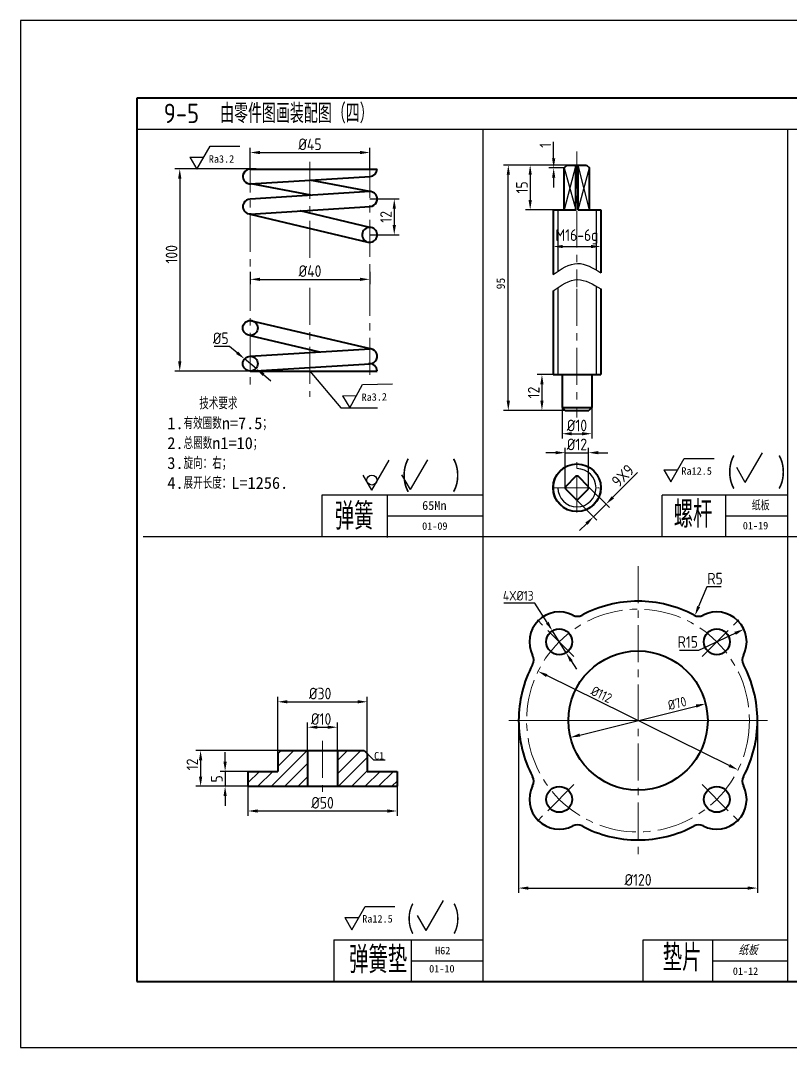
# Model space of a CAD drawing. Header units: millimetres. Extents: x 645 to 2308, y 762 to 2069.
# Drawn here: x 1098.8 to 1297.4, y 1464.2 to 1729.2 of the extents above; entities that cross this region are included whole.
import ezdxf

# ---------------------------------------------------------------- set-up
doc = ezdxf.new("R2010")
doc.units = ezdxf.units.MM
doc.linetypes.add('CENTER', pattern=[50.8, 31.75, -6.35, 6.35, -6.35])
doc.layers.add('文字', color=7, linetype='Continuous')
doc.layers.add('细实线', color=7, linetype='Continuous')
for name, color, linetype, lineweight in [('点划线', 7, 'CENTER', 15), ('点画线', 7, 'CENTER', 15), ('粗实线', 7, 'Continuous', 40), ('细', 7, 'Continuous', 15)]:
    doc.layers.add(name, color=color, linetype=linetype, lineweight=lineweight)
doc.styles.add('HZ', font='txt.shx', dxfattribs={"bigfont": 'gbcbig.shx'})
doc.styles.add('HZ5', font='gbeitc.shx', dxfattribs={"height": 5, "bigfont": 'gbcbig.shx'})
doc.styles.add('汉字', font='gbenor.shx', dxfattribs={"bigfont": 'gbcbig.shx'})
doc.dimstyles.new('ISO-25', dxfattribs={"dimtxt": 3, "dimasz": 2.5, "dimexe": 1.25, "dimexo": 0, "dimtad": 1, "dimdec": 0, "dimdsep": 46, "dimtxsty": '汉字', "dimcen": 2.5, "dimadec": 0, "dimazin": 0, "dimtfac": 1, "dimtdec": 0, "dimtmove": 0, "dimatfit": 3, "dimfxl": 0, "dimarcsym": 0})
doc.dimstyles.new('ISO-25$3', dxfattribs={"dimtxt": 3, "dimasz": 2.5, "dimexe": 1.25, "dimexo": 0, "dimtad": 1, "dimtoh": 1, "dimdec": 0, "dimdsep": 46, "dimtxsty": '汉字', "dimcen": 2.5, "dimadec": 0, "dimazin": 2, "dimtfac": 1, "dimtdec": 0, "dimtmove": 0, "dimatfit": 1, "dimldrblk": 'DOTSMALL', "dimfxl": 0, "dimarcsym": 0})
doc.dimstyles.new('ISO-25$4', dxfattribs={"dimtxt": 3, "dimasz": 2.5, "dimexe": 1.25, "dimexo": 0, "dimtad": 1, "dimtoh": 1, "dimdec": 0, "dimlfac": 1.25, "dimdsep": 46, "dimtxsty": '汉字', "dimcen": 2.5, "dimadec": 0, "dimazin": 2, "dimtfac": 1, "dimtdec": 0, "dimtmove": 0, "dimatfit": 1, "dimfxl": 0, "dimarcsym": 0})
doc.dimstyles.new('直径', dxfattribs={"dimtxt": 2.5, "dimasz": 2.5, "dimexe": 1.25, "dimexo": 0, "dimtad": 1, "dimtoh": 1, "dimdsep": 46, "dimtxsty": 'Standard', "dimcen": 2.5, "dimadec": 0, "dimazin": 2, "dimtfac": 1, "dimtmove": 0, "dimatfit": 3, "dimldrblk": 'NONE', "dimfxl": 0, "dimarcsym": 0})

# ---------------------------------------------------------------- blocks, each defined once
blk = doc.blocks.new('*D354')
at = {"layer": 'Defpoints', "color": 0, "transparency": 16777216}
for p in [(1188.86, 1695.16), (1158.06, 1690.91), (1188.86, 1690.91)]:
    blk.add_point(p, dxfattribs=at)
at = {"layer": '细实线', "color": 0, "lineweight": -2, "transparency": 16777216}
for p, q in [((1158.06, 1690.91), (1158.06, 1696.41)), ((1188.86, 1690.91), (1188.86, 1696.41)), ((1160.56, 1695.16), (1186.36, 1695.16))]:
    blk.add_line(p, q, dxfattribs=at)
at = {"layer": '细实线', "color": 0, "transparency": 16777216}
for points in [[(1160.56, 1695.58), (1160.56, 1694.74), (1158.06, 1695.16)], [(1186.36, 1695.58), (1186.36, 1694.74), (1188.86, 1695.16)]]:
    blk.add_solid(points, dxfattribs=at)
at = {"layer": '细实线', "color": 0, "transparency": 16777216, "insert": (1173.46, 1697.28), "char_height": 3, "attachment_point": 5, "style": '汉字'}
blk.add_mtext('%%c45', dxfattribs=at)
blk = doc.blocks.new('*D307')
at = {"layer": 'Defpoints', "color": 0, "transparency": 16777216}
for p in [(1159.6, 1690.91), (1139.86, 1638.75), (1158.06, 1638.75)]:
    blk.add_point(p, dxfattribs=at)
at = {"layer": '细实线', "color": 0, "lineweight": -2, "transparency": 16777216}
for p, q in [((1159.6, 1690.91), (1138.61, 1690.91)), ((1139.86, 1688.41), (1139.86, 1641.25)), ((1158.06, 1638.75), (1138.61, 1638.75))]:
    blk.add_line(p, q, dxfattribs=at)
at = {"layer": '细实线', "color": 0, "transparency": 16777216}
for points in [[(1139.44, 1688.41), (1140.28, 1688.41), (1139.86, 1690.91)], [(1139.44, 1641.25), (1140.28, 1641.25), (1139.86, 1638.75)]]:
    blk.add_solid(points, dxfattribs=at)
at = {"layer": '细实线', "color": 0, "transparency": 16777216, "insert": (1137.74, 1668.9), "char_height": 3, "attachment_point": 5, "rotation": 90, "style": '汉字'}
blk.add_mtext('100', dxfattribs=at)
blk = doc.blocks.new('*D355')
at = {"layer": 'Defpoints', "color": 0, "transparency": 16777216}
for p in [(1158.06, 1664.4), (1188.86, 1664.4), (1188.86, 1662.43)]:
    blk.add_point(p, dxfattribs=at)
at = {"layer": '细实线', "color": 0, "lineweight": -2, "transparency": 16777216}
for p, q in [((1158.06, 1664.4), (1158.06, 1661.18)), ((1188.86, 1664.4), (1188.86, 1661.18)), ((1160.56, 1662.43), (1186.36, 1662.43))]:
    blk.add_line(p, q, dxfattribs=at)
at = {"layer": '细实线', "color": 0, "transparency": 16777216}
for points in [[(1160.56, 1662.85), (1160.56, 1662.02), (1158.06, 1662.43)], [(1186.36, 1662.85), (1186.36, 1662.02), (1188.86, 1662.43)]]:
    blk.add_solid(points, dxfattribs=at)
at = {"layer": '细实线', "color": 0, "transparency": 16777216, "insert": (1173.46, 1664.56), "char_height": 3, "attachment_point": 5, "style": '汉字'}
blk.add_mtext('%%c40', dxfattribs=at)
blk = doc.blocks.new('*D356')
at = {"layer": 'Defpoints', "color": 0, "transparency": 16777216}
for p in [(1248.48, 1672.27), (1236.16, 1672.03), (1248.48, 1670.9)]:
    blk.add_point(p, dxfattribs=at)
at = {"layer": '细实线', "color": 0, "lineweight": -2, "transparency": 16777216}
for p, q in [((1248.48, 1672.27), (1248.48, 1669.65)), ((1236.16, 1672.03), (1236.16, 1669.65)), ((1238.66, 1670.9), (1245.98, 1670.9))]:
    blk.add_line(p, q, dxfattribs=at)
at = {"layer": '细实线', "color": 0, "transparency": 16777216}
for points in [[(1238.66, 1671.32), (1238.66, 1670.49), (1236.16, 1670.9)], [(1245.98, 1671.32), (1245.98, 1670.49), (1248.48, 1670.9)]]:
    blk.add_solid(points, dxfattribs=at)
at = {"layer": '细实线', "color": 0, "transparency": 16777216, "insert": (1242.32, 1673.39), "char_height": 3, "attachment_point": 5, "style": '汉字'}
blk.add_mtext('M16-6g', dxfattribs=at)
blk = doc.blocks.new('*D308')
at = {"layer": 'Defpoints', "color": 0, "transparency": 16777216}
for p in [(1241.7, 1691.94), (1230.26, 1680.39), (1239.06, 1680.39)]:
    blk.add_point(p, dxfattribs=at)
at = {"layer": '细实线', "color": 0, "lineweight": -2, "transparency": 16777216}
for p, q in [((1241.7, 1691.94), (1229.01, 1691.94)), ((1230.26, 1689.44), (1230.26, 1682.89)), ((1239.06, 1680.39), (1229.01, 1680.39))]:
    blk.add_line(p, q, dxfattribs=at)
at = {"layer": '细实线', "color": 0, "transparency": 16777216}
for points in [[(1229.85, 1689.44), (1230.68, 1689.44), (1230.26, 1691.94)], [(1229.85, 1682.89), (1230.68, 1682.89), (1230.26, 1680.39)]]:
    blk.add_solid(points, dxfattribs=at)
at = {"layer": '细实线', "color": 0, "transparency": 16777216, "insert": (1228.14, 1686.16), "char_height": 3, "attachment_point": 5, "rotation": 90, "style": '汉字'}
blk.add_mtext('15', dxfattribs=at)
blk = doc.blocks.new('*D357')
at = {"layer": 'Defpoints', "color": 0, "transparency": 16777216}
for p in [(1242.32, 1637.85), (1233.29, 1628.61), (1242.32, 1628.61)]:
    blk.add_point(p, dxfattribs=at)
at = {"layer": '细实线', "color": 0, "lineweight": -2, "transparency": 16777216}
for p, q in [((1242.32, 1637.85), (1232.04, 1637.85)), ((1233.29, 1635.35), (1233.29, 1631.11)), ((1242.32, 1628.61), (1232.04, 1628.61))]:
    blk.add_line(p, q, dxfattribs=at)
at = {"layer": '细实线', "color": 0, "transparency": 16777216}
for points in [[(1232.88, 1635.35), (1233.71, 1635.35), (1233.29, 1637.85)], [(1232.88, 1631.11), (1233.71, 1631.11), (1233.29, 1628.61)]]:
    blk.add_solid(points, dxfattribs=at)
at = {"layer": '细实线', "color": 0, "transparency": 16777216, "insert": (1231.17, 1633.23), "char_height": 3, "attachment_point": 5, "rotation": 90, "style": '汉字'}
blk.add_mtext('12', dxfattribs=at)
blk = doc.blocks.new('*D309')
at = {"layer": 'Defpoints', "color": 0, "transparency": 16777216}
for p in [(1238.47, 1631.15), (1246.17, 1630.76), (1246.17, 1622.6)]:
    blk.add_point(p, dxfattribs=at)
at = {"layer": '细实线', "color": 0, "lineweight": -2, "transparency": 16777216}
for p, q in [((1238.47, 1631.15), (1238.47, 1621.35)), ((1246.17, 1630.76), (1246.17, 1621.35)), ((1240.97, 1622.6), (1243.67, 1622.6))]:
    blk.add_line(p, q, dxfattribs=at)
at = {"layer": '细实线', "color": 0, "transparency": 16777216}
for points in [[(1240.97, 1623.01), (1240.97, 1622.18), (1238.47, 1622.6)], [(1243.67, 1623.01), (1243.67, 1622.18), (1246.17, 1622.6)]]:
    blk.add_solid(points, dxfattribs=at)
at = {"layer": '细实线', "color": 0, "transparency": 16777216, "insert": (1242.32, 1624.72), "char_height": 3, "attachment_point": 5, "style": '汉字'}
blk.add_mtext('%%c10', dxfattribs=at)
blk = doc.blocks.new('*D313')
at = {"layer": 'Defpoints', "color": 0, "transparency": 16777216}
for p in [(1180.54, 1546.86), (1172.84, 1538.78), (1180.54, 1538.76)]:
    blk.add_point(p, dxfattribs=at)
at = {"layer": '细实线', "color": 0, "lineweight": -2, "transparency": 16777216}
for p, q in [((1172.84, 1538.78), (1172.84, 1548.11)), ((1180.54, 1538.76), (1180.54, 1548.11)), ((1175.34, 1546.86), (1178.04, 1546.86))]:
    blk.add_line(p, q, dxfattribs=at)
at = {"layer": '细实线', "color": 0, "transparency": 16777216}
for points in [[(1175.34, 1547.27), (1175.34, 1546.44), (1172.84, 1546.86)], [(1178.04, 1547.27), (1178.04, 1546.44), (1180.54, 1546.86)]]:
    blk.add_solid(points, dxfattribs=at)
at = {"layer": '细实线', "color": 0, "transparency": 16777216, "insert": (1176.33, 1548.98), "char_height": 3, "attachment_point": 5, "style": '汉字'}
blk.add_mtext('%%C10', dxfattribs=at)
blk = doc.blocks.new('*D314')
at = {"layer": 'Defpoints', "color": 0, "transparency": 16777216}
for p in [(1188.24, 1553.42), (1165.14, 1538.84), (1188.24, 1538.94)]:
    blk.add_point(p, dxfattribs=at)
at = {"layer": '细实线', "color": 0, "lineweight": -2, "transparency": 16777216}
for p, q in [((1165.14, 1538.84), (1165.14, 1554.67)), ((1167.64, 1553.42), (1185.74, 1553.42)), ((1188.24, 1538.94), (1188.24, 1554.67))]:
    blk.add_line(p, q, dxfattribs=at)
at = {"layer": '细实线', "color": 0, "transparency": 16777216}
for points in [[(1167.64, 1553.84), (1167.64, 1553.01), (1165.14, 1553.42)], [(1185.74, 1553.84), (1185.74, 1553.01), (1188.24, 1553.42)]]:
    blk.add_solid(points, dxfattribs=at)
at = {"layer": '细实线', "color": 0, "transparency": 16777216, "insert": (1176.08, 1555.55), "char_height": 3, "attachment_point": 5, "style": '汉字'}
blk.add_mtext('%%C30', dxfattribs=at)
blk = doc.blocks.new('*D371')
at = {"layer": 'Defpoints', "color": 0, "transparency": 16777216}
for p in [(1159.58, 1535.46), (1151.56, 1531.61), (1157.44, 1531.61)]:
    blk.add_point(p, dxfattribs=at)
at = {"layer": '细实线', "color": 0, "lineweight": -2, "transparency": 16777216}
for p, q in [((1151.56, 1537.96), (1151.56, 1540.46)), ((1159.58, 1535.46), (1150.31, 1535.46)), ((1151.56, 1535.46), (1151.56, 1531.61)), ((1157.44, 1531.61), (1150.31, 1531.61)), ((1151.56, 1529.11), (1151.56, 1526.61))]:
    blk.add_line(p, q, dxfattribs=at)
at = {"layer": '细实线', "color": 0, "transparency": 16777216}
for points in [[(1151.14, 1537.96), (1151.98, 1537.96), (1151.56, 1535.46)], [(1151.14, 1529.11), (1151.98, 1529.11), (1151.56, 1531.61)]]:
    blk.add_solid(points, dxfattribs=at)
at = {"layer": '细实线', "color": 0, "transparency": 16777216, "insert": (1149.43, 1533.54), "char_height": 3, "attachment_point": 5, "rotation": 90, "style": '汉字'}
blk.add_mtext('5', dxfattribs=at)
blk = doc.blocks.new('*D315')
at = {"layer": 'Defpoints', "color": 0, "transparency": 16777216}
for p in [(1166.52, 1540.85), (1145.24, 1531.61), (1165.91, 1531.61)]:
    blk.add_point(p, dxfattribs=at)
at = {"layer": '细实线', "color": 0, "lineweight": -2, "transparency": 16777216}
for p, q in [((1166.52, 1540.85), (1143.99, 1540.85)), ((1145.24, 1538.35), (1145.24, 1534.11)), ((1165.91, 1531.61), (1143.99, 1531.61))]:
    blk.add_line(p, q, dxfattribs=at)
at = {"layer": '细实线', "color": 0, "transparency": 16777216}
for points in [[(1144.82, 1538.35), (1145.66, 1538.35), (1145.24, 1540.85)], [(1144.82, 1534.11), (1145.66, 1534.11), (1145.24, 1531.61)]]:
    blk.add_solid(points, dxfattribs=at)
at = {"layer": '细实线', "color": 0, "transparency": 16777216, "insert": (1143.11, 1537.26), "char_height": 3, "attachment_point": 5, "rotation": 90, "style": '汉字'}
blk.add_mtext('12', dxfattribs=at)
blk = doc.blocks.new('*D316')
at = {"layer": 'Defpoints', "color": 0, "transparency": 16777216}
for p in [(1157.44, 1532.44), (1195.94, 1532.59), (1195.94, 1525.24)]:
    blk.add_point(p, dxfattribs=at)
at = {"layer": '细实线', "color": 0, "lineweight": -2, "transparency": 16777216}
for p, q in [((1157.44, 1532.44), (1157.44, 1523.99)), ((1195.94, 1532.59), (1195.94, 1523.99)), ((1159.94, 1525.24), (1193.44, 1525.24))]:
    blk.add_line(p, q, dxfattribs=at)
at = {"layer": '细实线', "color": 0, "transparency": 16777216}
for points in [[(1159.94, 1525.65), (1159.94, 1524.82), (1157.44, 1525.24)], [(1193.44, 1525.65), (1193.44, 1524.82), (1195.94, 1525.24)]]:
    blk.add_solid(points, dxfattribs=at)
at = {"layer": '细实线', "color": 0, "transparency": 16777216, "insert": (1176.69, 1527.36), "char_height": 3, "attachment_point": 5, "style": '汉字'}
blk.add_mtext('%%C50', dxfattribs=at)
blk = doc.blocks.new('*D372')
at = {"layer": 'Defpoints', "color": 0, "transparency": 16777216}
for p in [(1227.28, 1548.57), (1288.88, 1548.57), (1288.88, 1505.35)]:
    blk.add_point(p, dxfattribs=at)
at = {"layer": '细实线', "color": 0, "lineweight": -2, "transparency": 16777216}
for p, q in [((1227.28, 1548.57), (1227.28, 1504.1)), ((1288.88, 1548.57), (1288.88, 1504.1)), ((1229.78, 1505.35), (1286.38, 1505.35))]:
    blk.add_line(p, q, dxfattribs=at)
at = {"layer": '细实线', "color": 0, "transparency": 16777216}
for points in [[(1229.78, 1505.76), (1229.78, 1504.93), (1227.28, 1505.35)], [(1286.38, 1505.76), (1286.38, 1504.93), (1288.88, 1505.35)]]:
    blk.add_solid(points, dxfattribs=at)
at = {"layer": '细实线', "color": 0, "transparency": 16777216, "insert": (1258.08, 1507.47), "char_height": 3, "attachment_point": 5, "style": '汉字'}
blk.add_mtext('%%c120', dxfattribs=at)
blk = doc.blocks.new('3.2')
at = {"layer": '细实线'}
for p, q in [((0, 0), (4.49, 7.77)), ((4.49, 7.77), (14.47, 7.77)), ((-2.34, 4.05), (0, 0)), ((-2.34, 4.05), (2.34, 4.05))]:
    blk.add_line(p, q, dxfattribs=at)
at = {"layer": '细实线', "insert": (4.04, 4.71), "char_height": 2.5, "width": 12.9585, "attachment_point": 1}
blk.add_mtext('Ra3.2', dxfattribs=at)
blk = doc.blocks.new('*D376')
at = {"layer": 'Defpoints', "color": 0, "transparency": 16777216}
for p in [(1156.58, 1641.9), (1159.54, 1639.44)]:
    blk.add_point(p, dxfattribs=at)
at = {"layer": '细实线', "color": 0, "lineweight": -2, "transparency": 16777216}
for p, q in [((1152.73, 1645.1), (1148.75, 1645.1)), ((1154.65, 1643.5), (1152.73, 1645.1)), ((1159.54, 1639.44), (1156.58, 1641.9)), ((1161.46, 1637.84), (1163.38, 1636.24))]:
    blk.add_line(p, q, dxfattribs=at)
at = {"layer": '细实线', "color": 0, "transparency": 16777216}
for points in [[(1154.92, 1643.82), (1154.39, 1643.18), (1156.58, 1641.9)], [(1161.73, 1638.16), (1161.2, 1637.52), (1159.54, 1639.44)]]:
    blk.add_solid(points, dxfattribs=at)
at = {"layer": '细实线', "color": 0, "transparency": 16777216, "insert": (1150.43, 1647.22), "char_height": 3, "attachment_point": 5, "style": '汉字'}
blk.add_mtext('%%c5', dxfattribs=at)
blk = doc.blocks.new('_DotSmall')
at = {"color": 0, "linetype": 'ByBlock', "const_width": 0.5}
blk.add_lwpolyline([(-0.0625, 0, 1), (0.0625, 0, 1)], format="xyb", close=True, dxfattribs=at)
blk = doc.blocks.new('*D377')
at = {"layer": 'Defpoints', "color": 0, "transparency": 16777216}
for p in [(1188.86, 1683.17), (1188.86, 1673.93), (1195.2, 1673.93)]:
    blk.add_point(p, dxfattribs=at)
at = {"layer": '细实线', "color": 0, "lineweight": -2, "transparency": 16777216}
for p, q in [((1188.86, 1683.17), (1196.45, 1683.17)), ((1195.2, 1680.67), (1195.2, 1676.43)), ((1188.86, 1673.93), (1196.45, 1673.93))]:
    blk.add_line(p, q, dxfattribs=at)
at = {"layer": '细实线', "color": 0, "transparency": 16777216}
for points in [[(1194.78, 1680.67), (1195.62, 1680.67), (1195.2, 1683.17)], [(1194.78, 1676.43), (1195.62, 1676.43), (1195.2, 1673.93)]]:
    blk.add_solid(points, dxfattribs=at)
at = {"layer": '细实线', "color": 0, "transparency": 16777216, "insert": (1193.07, 1678.55), "char_height": 3, "attachment_point": 5, "rotation": 90, "style": '汉字'}
blk.add_mtext('12', dxfattribs=at)
blk = doc.blocks.new('*D378')
at = {"layer": 'Defpoints', "color": 0, "transparency": 16777216}
for p in [(1236.31, 1691.17), (1239.06, 1691.17), (1239.06, 1691.17)]:
    blk.add_point(p, dxfattribs=at)
at = {"layer": '细实线', "color": 0, "lineweight": -2, "transparency": 16777216}
for p, q in [((1236.31, 1693.67), (1236.31, 1697.92)), ((1239.06, 1691.17), (1235.06, 1691.17)), ((1239.06, 1691.17), (1235.06, 1691.17)), ((1236.31, 1688.67), (1236.31, 1686.17))]:
    blk.add_line(p, q, dxfattribs=at)
at = {"layer": '细实线', "color": 0, "transparency": 16777216}
for points in [[(1235.9, 1693.67), (1236.73, 1693.67), (1236.31, 1691.17)], [(1235.9, 1688.67), (1236.73, 1688.67), (1236.31, 1691.17)]]:
    blk.add_solid(points, dxfattribs=at)
at = {"layer": '细实线', "color": 0, "transparency": 16777216, "insert": (1234.19, 1697.04), "char_height": 3, "attachment_point": 5, "rotation": 90, "style": '汉字'}
blk.add_mtext('1', dxfattribs=at)
blk = doc.blocks.new('*D318')
at = {"layer": 'Defpoints', "color": 0, "transparency": 16777216}
for p in [(1245.31, 1608.93), (1242.05, 1605.67), (1249.83, 1604.42)]:
    blk.add_point(p, dxfattribs=at)
at = {"layer": '点划线', "color": 0, "lineweight": -2, "transparency": 16777216}
for p, q in [((1251.59, 1606.19), (1257.98, 1612.57)), ((1245.31, 1608.93), (1250.71, 1603.53)), ((1242.05, 1605.67), (1247.44, 1600.27)), ((1246.56, 1601.15), (1249.83, 1604.42)), ((1244.79, 1599.38), (1243.02, 1597.62))]:
    blk.add_line(p, q, dxfattribs=at)
at = {"layer": '点划线', "color": 0, "transparency": 16777216}
for points in [[(1251.3, 1606.48), (1251.89, 1605.89), (1249.83, 1604.42)], [(1244.5, 1599.68), (1245.09, 1599.09), (1246.56, 1601.15)]]:
    blk.add_solid(points, dxfattribs=at)
at = {"layer": '点划线', "color": 0, "transparency": 16777216, "insert": (1254.17, 1611.77), "char_height": 3, "attachment_point": 5, "rotation": 45, "style": '汉字'}
blk.add_mtext('9X9', dxfattribs=at)
blk = doc.blocks.new('*D383')
at = {"layer": 'Defpoints', "color": 0, "transparency": 16777216}
for p in [(1275.51, 1552.92), (1240.65, 1544.23)]:
    blk.add_point(p, dxfattribs=at)
at = {"layer": '细', "color": 0, "lineweight": -2, "transparency": 16777216}
blk.add_line((1243.07, 1544.83), (1273.09, 1552.32), dxfattribs=at)
at = {"layer": '细', "color": 0, "transparency": 16777216}
for points in [[(1272.99, 1552.72), (1273.19, 1551.91), (1275.51, 1552.92)], [(1242.97, 1545.24), (1243.17, 1544.43), (1240.65, 1544.23)]]:
    blk.add_solid(points, dxfattribs=at)
at = {"layer": '细', "color": 0, "transparency": 16777216, "insert": (1268.16, 1553.02), "char_height": 2.5, "attachment_point": 5, "rotation": 13.999, "style": '汉字'}
blk.add_mtext('%%c70', dxfattribs=at)
blk = doc.blocks.new('*D384')
at = {"layer": 'Defpoints', "color": 0, "transparency": 16777216}
for p in [(1232.3, 1561.29), (1283.86, 1535.86)]:
    blk.add_point(p, dxfattribs=at)
at = {"layer": '细', "color": 0, "lineweight": -2, "transparency": 16777216}
blk.add_line((1281.62, 1536.97), (1234.54, 1560.18), dxfattribs=at)
at = {"layer": '细', "color": 0, "transparency": 16777216}
for points in [[(1234.72, 1560.56), (1234.36, 1559.81), (1232.3, 1561.29)], [(1281.8, 1537.34), (1281.44, 1536.59), (1283.86, 1535.86)]]:
    blk.add_solid(points, dxfattribs=at)
at = {"layer": '细', "color": 0, "transparency": 16777216, "insert": (1248.68, 1555.3), "char_height": 2.5, "attachment_point": 5, "rotation": 333.7505, "style": '汉字'}
blk.add_mtext('%%c112', dxfattribs=at)
blk = doc.blocks.new('*D385')
at = {"layer": 'Defpoints', "color": 0, "transparency": 16777216}
for p in [(1273.73, 1578.04), (1272.76, 1575.67)]:
    blk.add_point(p, dxfattribs=at)
at = {"layer": '细', "color": 0, "lineweight": -2, "transparency": 16777216}
for p, q in [((1275.79, 1583.07), (1273.71, 1577.98)), ((1279.52, 1583.07), (1275.79, 1583.07))]:
    blk.add_line(p, q, dxfattribs=at)
at = {"layer": '细', "color": 0, "transparency": 16777216}
blk.add_solid([(1273.32, 1578.14), (1274.09, 1577.82), (1272.76, 1575.67)], dxfattribs=at)
at = {"layer": '细', "color": 0, "transparency": 16777216, "insert": (1277.96, 1585.2), "char_height": 3, "attachment_point": 5, "style": '汉字'}
blk.add_mtext('R5', dxfattribs=at)
blk = doc.blocks.new('*D386')
at = {"layer": 'Defpoints', "color": 0, "transparency": 16777216}
for p in [(1285.39, 1572.14), (1278.41, 1568.9)]:
    blk.add_point(p, dxfattribs=at)
at = {"layer": '细', "color": 0, "lineweight": -2, "transparency": 16777216}
for p, q in [((1273.73, 1566.73), (1283.12, 1571.09)), ((1268.76, 1566.73), (1273.73, 1566.73))]:
    blk.add_line(p, q, dxfattribs=at)
at = {"layer": '细', "color": 0, "transparency": 16777216}
blk.add_solid([(1282.95, 1571.47), (1283.3, 1570.71), (1285.39, 1572.14)], dxfattribs=at)
at = {"layer": '细', "color": 0, "transparency": 16777216, "insert": (1270.93, 1568.86), "char_height": 3, "attachment_point": 5, "style": '汉字'}
blk.add_mtext('R15', dxfattribs=at)
blk = doc.blocks.new('*D387')
at = {"layer": 'Defpoints', "color": 0, "transparency": 16777216}
for p in [(1235.99, 1571.73), (1239.52, 1566.07)]:
    blk.add_point(p, dxfattribs=at)
at = {"layer": '细', "color": 0, "lineweight": -2, "transparency": 16777216}
for p, q in [((1231.5, 1578.91), (1223.5, 1578.91)), ((1234.66, 1573.85), (1231.5, 1578.91)), ((1239.52, 1566.07), (1235.99, 1571.73)), ((1240.84, 1563.95), (1242.17, 1561.83))]:
    blk.add_line(p, q, dxfattribs=at)
at = {"layer": '细', "color": 0, "transparency": 16777216}
for points in [[(1235.01, 1574.07), (1234.31, 1573.63), (1235.99, 1571.73)], [(1241.2, 1564.17), (1240.49, 1563.73), (1239.52, 1566.07)]]:
    blk.add_solid(points, dxfattribs=at)
at = {"layer": '细', "color": 0, "transparency": 16777216, "insert": (1227.18, 1580.79), "char_height": 2.5, "attachment_point": 5, "style": '汉字'}
blk.add_mtext('4X%%c13', dxfattribs=at)
blk = doc.blocks.new('*D319')
at = {"layer": 'Defpoints', "color": 0, "transparency": 16777216}
for p in [(1245.32, 1617.7), (1239.32, 1608.65), (1245.32, 1608.65)]:
    blk.add_point(p, dxfattribs=at)
at = {"layer": '点划线', "color": 0, "lineweight": -2, "transparency": 16777216}
for p, q in [((1236.82, 1617.7), (1234.32, 1617.7)), ((1239.32, 1608.65), (1239.32, 1618.95)), ((1239.32, 1617.7), (1245.32, 1617.7)), ((1245.32, 1608.65), (1245.32, 1618.95)), ((1247.82, 1617.7), (1250.32, 1617.7))]:
    blk.add_line(p, q, dxfattribs=at)
at = {"layer": '点划线', "color": 0, "transparency": 16777216}
for points in [[(1236.82, 1618.12), (1236.82, 1617.29), (1239.32, 1617.7)], [(1247.82, 1618.12), (1247.82, 1617.29), (1245.32, 1617.7)]]:
    blk.add_solid(points, dxfattribs=at)
at = {"layer": '点划线', "color": 0, "transparency": 16777216, "insert": (1242.32, 1619.83), "char_height": 3, "attachment_point": 5, "style": '汉字'}
blk.add_mtext('%%c12', dxfattribs=at)

msp = doc.modelspace()

# ---------------------------------------------------------------- hatches: boundary and pattern name
at = {"layer": '细实线'}
h = msp.add_hatch(dxfattribs=at)
h.set_pattern_fill('ANSI31', color=256, scale=0.77, style=0)
h.set_pattern_definition([(45, (1129.6216, 1480.45), (-1.7287, 1.7287), [])])
h.paths.add_polyline_path([(1172.8353, 1540.8524), (1165.9053, 1540.8524), (1165.1353, 1540.0824), (1165.1353, 1535.4624), (1157.4353, 1535.4624), (1157.4353, 1531.6124), (1172.8353, 1531.6124)])
h.paths.add_polyline_path([(1188.2353, 1535.4624), (1188.2353, 1540.0824), (1187.4653, 1540.8524), (1180.5353, 1540.8524), (1180.5353, 1531.6124), (1195.9353, 1531.6124), (1195.9353, 1535.4624)])

# ---------------------------------------------------------------- linework, layer by layer
at = {"layer": '点划线'}
msp.add_circle((1242.3247, 1608.6533), 6, dxfattribs=at)
msp.add_circle((1242.3247, 1608.6533), 6, dxfattribs=at)
at = {"layer": '点画线', "ltscale": 0.3}
for p, q in [((1158.0578, 1694.3272), (1158.0578, 1634.4642)), ((1242.3247, 1695.4218), (1242.3247, 1660.3944)), ((1173.4578, 1692.7521), (1173.4578, 1666.2933)), ((1188.8578, 1693.036), (1188.8578, 1635.9901)), ((1173.4578, 1660.2347), (1173.4578, 1632.1166)), ((1242.3247, 1659.9792), (1242.3247, 1626.7758)), ((1242.3247, 1602.2485), (1242.3247, 1615.2509)), ((1236.1611, 1608.6533), (1248.0218, 1608.6533)), ((1258.0799, 1588.392), (1258.0799, 1513.4979)), ((1241.5443, 1565.1098), (1230.8077, 1575.8464)), ((1274.6154, 1565.1098), (1285.352, 1575.8464)), ((1224.7115, 1548.5743), (1258.0799, 1548.5743)), ((1258.0799, 1548.5743), (1224.7115, 1548.5743)), ((1291.4482, 1548.5743), (1258.0799, 1548.5743)), ((1258.0799, 1548.5743), (1291.4482, 1548.5743)), ((1176.6853, 1543.3084), (1176.6853, 1530.2217)), ((1241.5443, 1532.0387), (1230.8077, 1521.3021)), ((1274.6154, 1532.0387), (1285.352, 1521.3021))]:
    msp.add_line(p, q, dxfattribs=at)
msp.add_circle((1258.0799, 1548.5743), 28.7467, dxfattribs=at)
at = {"layer": '粗实线', "color": 7}
for p, q in [((1453.7916, 1709.2201), (1128.7916, 1709.2201)), ((1128.7916, 1709.2201), (1128.7916, 1481.2201)), ((1128.7916, 1481.2201), (1453.7916, 1481.2201))]:
    msp.add_line(p, q, dxfattribs=at)
at = {"layer": '粗实线'}
for p, q in [((1158.0578, 1690.909), (1190.7828, 1690.909)), ((1239.8284, 1691.9386), (1239.0584, 1691.1686)), ((1239.0584, 1680.3886), (1239.0584, 1691.1686)), ((1239.8284, 1691.9386), (1244.821, 1691.9386)), ((1242.0453, 1680.3886), (1242.0453, 1691.9386)), ((1242.6041, 1680.3886), (1242.6041, 1691.9386)), ((1244.821, 1691.9386), (1245.591, 1691.1686)), ((1245.591, 1680.3886), (1245.591, 1691.1686)), ((1158.0578, 1687.059), (1188.9777, 1688.9877)), ((1173.6935, 1684.1357), (1158.297, 1687.0739)), ((1188.8578, 1685.0957), (1173.4574, 1688.0196)), ((1188.8578, 1685.0957), (1158.0578, 1683.146)), ((1158.0578, 1679.296), (1188.9792, 1681.2495)), ((1188.8578, 1675.8557), (1170.8965, 1680.1071)), ((1236.1647, 1680.3886), (1236.1647, 1663.6718)), ((1236.1647, 1680.3886), (1242.0453, 1680.3886)), ((1242.6041, 1680.3886), (1248.4847, 1680.3886)), ((1248.4847, 1680.3886), (1248.4847, 1664.1511)), ((1158.0578, 1679.296), (1188.4113, 1672.0582)), ((1236.1647, 1659.4828), (1236.1647, 1637.8505)), ((1248.4847, 1659.9621), (1248.4847, 1637.8505)), ((1158.0578, 1651.8351), (1189.2996, 1644.4688)), ((1158.0578, 1647.9851), (1175.9194, 1643.7115)), ((1158.0578, 1642.5951), (1188.8578, 1644.5201)), ((1158.0578, 1638.7451), (1188.9077, 1640.6708)), ((1158.0578, 1638.7451), (1190.7828, 1638.7451)), ((1236.1647, 1637.8505), (1248.4847, 1637.8505)), ((1238.4747, 1637.8505), (1238.4747, 1629.3805)), ((1246.1747, 1637.8505), (1246.1747, 1629.3805)), ((1246.1747, 1637.8505), (1246.1747, 1629.3805)), ((1238.4747, 1629.3805), (1239.2447, 1628.6105)), ((1238.4747, 1629.3805), (1246.1747, 1629.3805)), ((1239.2447, 1628.6105), (1245.4047, 1628.6105)), ((1246.1747, 1629.3805), (1245.4047, 1628.6105)), ((1242.0453, 1611.6402), (1239.3377, 1608.9326)), ((1245.3117, 1608.9326), (1242.6041, 1611.6402)), ((1239.3377, 1608.3739), (1242.0453, 1605.6663)), ((1242.6041, 1605.6663), (1245.3117, 1608.3739)), ((1165.9053, 1540.8524), (1165.1353, 1540.0824)), ((1165.1353, 1540.0824), (1165.1353, 1535.4624)), ((1165.9053, 1540.8524), (1187.4653, 1540.8524)), ((1172.8353, 1540.8524), (1172.8353, 1531.6124)), ((1180.5353, 1540.8524), (1180.5353, 1531.6124)), ((1187.4653, 1540.8524), (1188.2353, 1540.0824)), ((1188.2353, 1540.0824), (1188.2353, 1535.4624)), ((1157.4353, 1535.4624), (1165.1353, 1535.4624)), ((1157.4353, 1535.4624), (1157.4353, 1531.6124)), ((1188.2353, 1535.4624), (1195.9353, 1535.4624)), ((1195.9353, 1535.4624), (1195.9353, 1531.6124)), ((1157.4353, 1531.6124), (1195.9353, 1531.6124))]:
    msp.add_line(p, q, dxfattribs=at)
for centre, radius in [((1158.0578, 1649.9101), 1.925), ((1158.0578, 1640.6701), 1.925), ((1242.3247, 1608.6533), 6.16), ((1237.7529, 1568.9012), 3.3367), ((1278.4068, 1568.9012), 3.3367), ((1258.0799, 1548.5743), 17.9667), ((1237.7529, 1528.2473), 3.3367), ((1278.4068, 1528.2473), 3.3367)]:
    msp.add_circle(centre, radius, dxfattribs=at)
for centre, radius, start, end in [((1158.0578, 1688.984), 1.925, 90, 277.138802), ((1188.8578, 1690.909), 1.925, 273.569401, 0), ((1158.0578, 1681.221), 1.925, 90, 277.230097), ((1188.8578, 1683.1707), 1.925, 273.615048, 97.244319), ((1188.8578, 1673.9307), 1.925, 256.588307, 240.951596), ((1188.8578, 1642.5951), 1.925, 271.484236, 97.152669), ((1188.8578, 1638.7451), 1.925, 0, 98.171852), ((1242.3247, 1608.6533), 3, 84.656552, 95.343448), ((1242.3247, 1608.6533), 3, 174.656552, 185.343448), ((1242.3247, 1608.6533), 3, 354.656552, 5.343448), ((1242.3247, 1608.6533), 3, 264.656552, 275.343448), ((1258.0799, 1548.5743), 30.8, 90, 117.975827), ((1258.0799, 1548.5743), 30.8, 62.024173, 90), ((1237.7529, 1568.9012), 7.7, 62.91401, 207.08599), ((1242.4276, 1578.0419), 2.5667, 242.91401, 297.975827), ((1273.7321, 1578.0419), 2.5667, 242.024173, 297.08599), ((1278.4068, 1568.9012), 7.7, 332.91401, 117.08599), ((1228.6122, 1564.2265), 2.5667, 332.024173, 27.08599), ((1287.5475, 1564.2265), 2.5667, 152.91401, 207.975827), ((1258.0799, 1548.5743), 30.8, 152.024173, 180), ((1258.0799, 1548.5743), 30.8, 0, 27.975827), ((1258.0799, 1548.5743), 30.8, 180, 207.975827), ((1258.0799, 1548.5743), 30.8, 332.024173, 0), ((1237.7529, 1528.2473), 7.7, 152.91401, 297.08599), ((1228.6122, 1532.922), 2.5667, 332.91401, 27.975827), ((1278.4068, 1528.2473), 7.7, 242.91401, 27.08599), ((1287.5475, 1532.922), 2.5667, 152.024173, 207.08599), ((1242.4276, 1519.1066), 2.5667, 62.024173, 117.08599), ((1258.0799, 1548.5743), 30.8, 242.024173, 270), ((1258.0799, 1548.5743), 30.8, 270, 297.975827), ((1273.7321, 1519.1066), 2.5667, 62.91401, 117.975827)]:
    msp.add_arc(centre, radius, start, end, dxfattribs=at)
at = {"layer": '细实线', "color": 7}
for p, q in [((1470.7916, 1729.2201), (1098.7916, 1729.2201)), ((1098.7916, 1729.2201), (1098.7916, 1464.2201)), ((1128.7916, 1701.2201), (1453.7916, 1701.2201)), ((1098.7916, 1464.2201), (1470.7916, 1464.2201))]:
    msp.add_line(p, q, dxfattribs=at)
at = {"layer": '细实线'}
for p, q in [((1218.1716, 1481.2201), (1218.1716, 1701.2201)), ((1296.7116, 1481.2201), (1296.7116, 1701.2201)), ((1241.705, 1691.9386), (1223.3691, 1691.9386)), ((1242.0453, 1691.9386), (1239.0584, 1680.3886)), ((1239.0584, 1691.1686), (1242.0453, 1680.3886)), ((1245.591, 1680.3886), (1242.6041, 1691.9386)), ((1242.6041, 1680.3886), (1245.591, 1691.1686)), ((1224.6191, 1631.1105), (1224.6191, 1689.4386)), ((1237.3967, 1680.3886), (1237.3967, 1664.5022)), ((1247.2527, 1680.3886), (1247.2527, 1664.8795)), ((1237.3967, 1660.3132), (1237.3967, 1637.8505)), ((1247.2527, 1660.6905), (1247.2527, 1637.8505)), ((1181.3979, 1629.2664), (1190.8331, 1629.2664)), ((1239.2447, 1628.6105), (1223.3691, 1628.6105)), ((1285.759, 1610.0062), (1290.2046, 1617.7062)), ((1189.425, 1608.0672), (1193.8706, 1615.7672)), ((1199.3895, 1608.1769), (1203.8351, 1615.8769)), ((1266.5458, 1610.1785), (1270.0015, 1616.164)), ((1270.0015, 1616.164), (1277.6865, 1616.164)), ((1285.759, 1610.0062), (1283.5362, 1613.8562)), ((1189.425, 1608.0672), (1187.2022, 1611.9172)), ((1199.3895, 1608.1769), (1197.1667, 1612.0269)), ((1264.7441, 1613.2991), (1266.5458, 1610.1785)), ((1264.7441, 1613.2991), (1268.3475, 1613.2991)), ((1218.1716, 1606.7301), (1176.4977, 1606.7301)), ((1176.4977, 1606.7301), (1176.4977, 1595.9501)), ((1193.3988, 1606.5644), (1193.3988, 1595.7844)), ((1264.2716, 1595.9501), (1264.2716, 1606.7301)), ((1296.7116, 1606.7301), (1264.2716, 1606.7301)), ((1280.7051, 1595.9501), (1280.7051, 1606.7301)), ((1218.1716, 1601.3401), (1193.3988, 1601.3401)), ((1296.7116, 1601.3401), (1280.7051, 1601.3401)), ((1453.7916, 1595.9501), (1130.3916, 1595.9501)), ((1188.2353, 1540.0824), (1189.8362, 1538.4716)), ((1189.8362, 1538.4716), (1192.8178, 1538.4716)), ((1184.2103, 1494.614), (1187.666, 1500.5996)), ((1187.666, 1500.5996), (1195.3509, 1500.5996)), ((1203.4235, 1494.4418), (1207.8691, 1502.1418)), ((1182.4085, 1497.7347), (1184.2103, 1494.614)), ((1182.4085, 1497.7347), (1186.012, 1497.7347)), ((1203.4235, 1494.4418), (1201.2007, 1498.2918)), ((1179.5916, 1492.0001), (1218.1716, 1492.0001)), ((1179.5916, 1492.0001), (1179.5916, 1481.2201)), ((1199.5916, 1492.0001), (1199.5916, 1481.2201)), ((1259.3716, 1492.0001), (1296.7116, 1492.0001)), ((1259.3716, 1481.2201), (1259.3716, 1492.0001)), ((1277.3716, 1481.2201), (1277.3716, 1492.0001)), ((1199.5916, 1486.6101), (1218.1716, 1486.6101)), ((1277.3716, 1486.6101), (1296.7116, 1486.6101))]:
    msp.add_line(p, q, dxfattribs=at)
msp.add_circle((1189.425, 1610.6339), 1.2833, dxfattribs=at)
msp.add_arc((1242.3247, 1608.6533), 4.928, 180, 90, dxfattribs=at)
for points in [[(1236.1647, 1663.6718), (1242.4707, 1666.5476), (1248.4847, 1664.1511)], [(1236.1647, 1659.4828), (1242.4707, 1662.3585), (1248.4847, 1659.9621)]]:
    msp.add_spline(points, degree=3, dxfattribs=at)
for points in [[(1224.2024, 1689.4386), (1225.0358, 1689.4386), (1224.6191, 1691.9386)], [(1224.2024, 1631.1105), (1225.0358, 1631.1105), (1224.6191, 1628.6105)]]:
    msp.add_solid(points, dxfattribs=at)

# ---------------------------------------------------------------- block references
at = {"layer": '细实线', "xscale": 0.7699999999999818, "yscale": 0.7699999999999818, "zscale": 0.7699999999999818}
msp.add_blockref('3.2', (1144.2506, 1690.8409), dxfattribs=at)
at = {"layer": '细实线', "xscale": 0.7699999999999879, "yscale": 0.7699999999999879, "zscale": 0.7699999999999879, "rotation": 1.331719827562269}
msp.add_blockref('3.2', (1183.7215, 1629.2664), dxfattribs=at)

# ---------------------------------------------------------------- texts
at = {"layer": '文字', "color": 7, "insert": (1130.2916, 1705.2201), "char_height": 5, "width": 313.5, "attachment_point": 4, "style": '汉字'}
msp.add_mtext('  9-5  由零件图画装配图（四）', dxfattribs=at)
at = {"layer": '细实线', "insert": (1222.6543, 1661.3511), "char_height": 2.2, "attachment_point": 5, "rotation": 90}
msp.add_mtext('95', dxfattribs=at)
at = {"layer": '细实线', "attachment_point": 1}
for s, insert, char_height, width, style in [('   技术要求{\\fFangSong_GB2312|b0|i0|c134|p49;\\P1.}有效圈数{\\fFangSong_GB2312|b0|i0|c134|p49;n=7.5}；{\\fFangSong_GB2312|b0|i0|c134|p49;\\P2.}总圈数{\\fFangSong_GB2312|b0|i0|c134|p49;n1=10}；{\\fFangSong_GB2312|b0|i0|c134|p49;\\P3.}旋向：右；{\\fFangSong_GB2312|b0|i0|c134|p49;\\P4.}展开长度：{\\fFangSong_GB2312|b0|i0|c134|p49;L=1256.}', (1136.656, 1631.9835), 3.08, 44.349126, 'HZ'), ('{\\H2x;\\T0.75;（  ）   \\H0.5x;   \\H2x; \\T1; }   ', (1277.6865, 1616.164), 3.85, 21.260348, 'HZ'), ('{\\H2x;\\T0.75;（  ）   \\H0.5x;   \\H2x; \\T1; }   ', (1193.6866, 1615.3155), 3.85, 21.260348, 'HZ'), ('螺杆', (1267.2802, 1605.266), 6.93, 11.485033, 'HZ'), ('{\\H1.818x;\\T0.75;（  ）\\H1.1x;   \\H0.5x;   \\H2x; \\T1; }   ', (1195.3509, 1500.5996), 3.85, 21.260348, 'HZ'), ('纸板', (1283.8764, 1490.5442), 2.5, 8.396657, 'HZ5')]:
    msp.add_mtext(s, dxfattribs=dict(at, insert=insert, char_height=char_height, width=width, style=style))
for s, insert, char_height, width in [('Ra12.5', (1269.2759, 1613.9418), 1.925, 4.780034), ('65Mn', (1202.3887, 1605.2456), 2.31, 11.070546), ('01-19', (1285.1186, 1599.8446), 1.925, 8.065049), ('C1', (1189.9816, 1540.4707), 1.925, 4.145191), ('Ra12.5', (1186.9403, 1498.3774), 1.925, 4.780034), ('H62', (1205.7383, 1490.1989), 1.925, 11.621282), ('01-12', (1282.5381, 1484.877), 1.925, 11.316494)]:
    msp.add_mtext(s, dxfattribs=dict(at, insert=insert, char_height=char_height, width=width))
at = {"layer": '细实线', "attachment_point": 1, "style": 'HZ'}
for s, insert, char_height in [('弹簧', (1179.8539, 1604.7666), 6.93), ('纸板', (1287.4156, 1605.1512), 2.31), ('弹簧垫', (1183.5546, 1490.2976), 6.93), ('垫片', (1264.4521, 1490.8175), 6.93)]:
    msp.add_mtext(s, dxfattribs=dict(at, insert=insert, char_height=char_height))
at = {"layer": '细实线', "char_height": 1.925, "attachment_point": 1}
for s, insert in [('01-09', (1202.3887, 1599.7375)), ('01-10', (1204.2007, 1485.5023))]:
    msp.add_mtext(s, dxfattribs=dict(at, insert=insert))

# ---------------------------------------------------------------- dimensions: what is measured, and where the dimension line sits
at = {"layer": '点划线'}
dim = msp.add_linear_dim(base=(1245.3247, 1617.7021), p1=(1239.3247, 1608.6533), p2=(1245.3247, 1608.6533), text='%%c12', dimstyle='ISO-25', override={"dimarcsym": 2}, dxfattribs=at)
dim.commit()
dim.dimension.update_dxf_attribs({"geometry": '*D319', "text_midpoint": (1242.3247, 1619.8271)})
dim = msp.add_aligned_dim(p1=(1242.0453, 1605.6663), p2=(1245.3117, 1608.9326), distance=-6.3838, text='9X9', dimstyle='ISO-25', dxfattribs=at)
dim.commit()
dim.dimension.update_dxf_attribs({"geometry": '*D318', "text_midpoint": (1254.1682, 1611.7663)})
at = {"layer": '细'}
for center, mpoint, text, picture, middle in [((1273.7321, 1578.0419), (1272.7617, 1575.6658), 'R5', '*D385', (1275.7865, 1583.0719)), ((1278.4068, 1568.9012), (1285.3911, 1572.1432), 'R15', '*D386', (1273.735, 1566.7326))]:
    dim = msp.add_radius_dim(center=center, mpoint=mpoint, text=text, dimstyle='ISO-25$4', override={"dimtmove": 1, "dimarcsym": 2}, dxfattribs=at)
    dim.commit()
    dim.dimension.update_dxf_attribs({"geometry": picture, "text_midpoint": middle, "dimtype": 164})
for p1, p2, text, picture, middle in [((1239.5206, 1566.0713), (1235.9852, 1571.7312), '4X%%c13', '*D387', (1227.1847, 1578.914)), ((1283.8621, 1535.8602), (1232.2977, 1561.2884), '%%c112', '*D384', (1247.854, 1553.617)), ((1240.6468, 1544.2281), (1275.5129, 1552.9205), '%%c70', '*D383', (1268.6136, 1551.2004))]:
    dim = msp.add_diameter_dim_2p(p1=p1, p2=p2, text=text, dimstyle='ISO-25$3', override={"dimtxt": 2.5, "dimarcsym": 2}, dxfattribs=at)
    dim.commit()
    dim.dimension.update_dxf_attribs({"geometry": picture, "text_midpoint": middle, "dimtype": 163})
at = {"layer": '细实线'}
for base, p1, p2, text, picture, middle in [((1188.8578, 1695.1584), (1158.0578, 1690.909), (1188.8578, 1690.909), '%%c45', '*D354', (1173.4578, 1695.1584)), ((1188.8578, 1662.4344), (1158.0578, 1664.3957), (1188.8578, 1664.3957), '%%c40', '*D355', (1173.4578, 1662.4344)), ((1246.1747, 1622.5952), (1238.4747, 1631.1501), (1246.1747, 1630.7647), '%%c10', '*D309', (1242.3247, 1622.5952)), ((1188.2353, 1553.4229), (1165.1353, 1538.8359), (1188.2353, 1538.9385), '%%C30', '*D314', (1176.0801, 1553.4229)), ((1180.5353, 1546.8572), (1172.8353, 1538.7802), (1180.5353, 1538.759), '%%C10', '*D313', (1176.3329, 1546.8572))]:
    dim = msp.add_linear_dim(base=base, p1=p1, p2=p2, text=text, dimstyle='ISO-25', dxfattribs=at)
    dim.commit()
    dim.dimension.update_dxf_attribs({"geometry": picture, "text_midpoint": middle, "dimtype": 160})
for base, p1, p2, text, picture, middle in [((1236.3127, 1691.1686), (1239.0584, 1691.1686), (1239.0584, 1691.1686), '1', '*D378', (1234.1877, 1697.0436)), ((1230.262, 1680.3886), (1241.705, 1691.9386), (1239.0584, 1680.3886), '15', '*D308', (1228.137, 1686.1636)), ((1195.1992, 1673.9307), (1188.8578, 1683.1707), (1188.8578, 1673.9307), '12', '*D377', (1193.0742, 1678.5507)), ((1233.2925, 1628.6105), (1242.3247, 1637.8505), (1242.3247, 1628.6105), '12', '*D357', (1231.1675, 1633.2305))]:
    dim = msp.add_linear_dim(base=base, p1=p1, p2=p2, angle=90, text=text, dimstyle='ISO-25', dxfattribs=at)
    dim.commit()
    dim.dimension.update_dxf_attribs({"geometry": picture, "text_midpoint": middle})
for base, p1, p2, text, picture, middle in [((1139.8601, 1638.7451), (1159.6018, 1690.909), (1158.0578, 1638.7451), '100', '*D307', (1139.8601, 1668.9019)), ((1145.2398, 1531.6124), (1166.5217, 1540.8524), (1165.9053, 1531.6124), '12', '*D315', (1145.2398, 1537.2612)), ((1151.5596, 1531.6124), (1159.5801, 1535.4624), (1157.4353, 1531.6124), '5', '*D371', (1151.5596, 1533.5374))]:
    dim = msp.add_linear_dim(base=base, p1=p1, p2=p2, angle=90, text=text, dimstyle='ISO-25', dxfattribs=at)
    dim.commit()
    dim.dimension.update_dxf_attribs({"geometry": picture, "text_midpoint": middle, "dimtype": 160})
for base, p1, p2, text, picture, middle in [((1248.4847, 1670.9039), (1236.1647, 1672.0302), (1248.4847, 1672.2699), 'M16-6g', '*D356', (1242.3247, 1673.3867)), ((1288.8799, 1505.3459), (1227.2799, 1548.5743), (1288.8799, 1548.5743), '%%c120', '*D372', (1258.0799, 1507.4709)), ((1195.9353, 1525.2365), (1157.4353, 1532.4368), (1195.9353, 1532.586), '%%C50', '*D316', (1176.6853, 1527.3615))]:
    dim = msp.add_linear_dim(base=base, p1=p1, p2=p2, text=text, dimstyle='ISO-25', dxfattribs=at)
    dim.commit()
    dim.dimension.update_dxf_attribs({"geometry": picture, "text_midpoint": middle})
dim = msp.add_diameter_dim_2p(p1=(1159.5384, 1639.4399), p2=(1156.5772, 1641.9003), text='%%c5', dimstyle='ISO-25$3', dxfattribs=at)
dim.commit()
dim.dimension.update_dxf_attribs({"geometry": '*D376', "text_midpoint": (1150.4296, 1645.0956), "dimtype": 163})

# ---------------------------------------------------------------- leaders
at = {"layer": '点划线'}
msp.add_leader([(1173.4578, 1638.7451), (1181.3979, 1629.2664)], dimstyle='直径', override={"dimgap": 0.625, "dimtad": 0}, dxfattribs=at)

doc.saveas('drawing.dxf')
